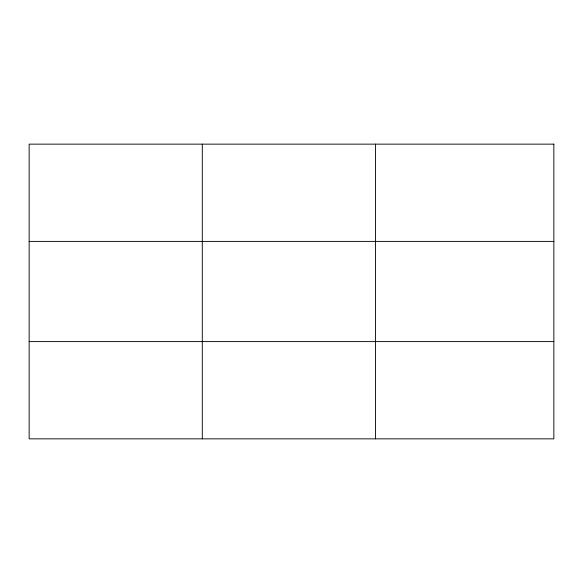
<?xml version="1.0" encoding="UTF-8"?>
<svg xmlns="http://www.w3.org/2000/svg" width="583" height="583" viewBox="0 0 583 583"><rect width="100%" height="100%" fill="white"/><g stroke="black" fill="none" stroke-linecap="round" stroke-linejoin="round"><path stroke-width="0.87" d="M202.301 438.853L202.301 144.147M375.452 438.853L375.452 144.147M29.15 241.398L553.85 241.398M29.15 341.602L553.85 341.602M553.85 144.147L553.85 438.853L29.15 438.853L29.15 144.147L553.85 144.147"/></g></svg>
